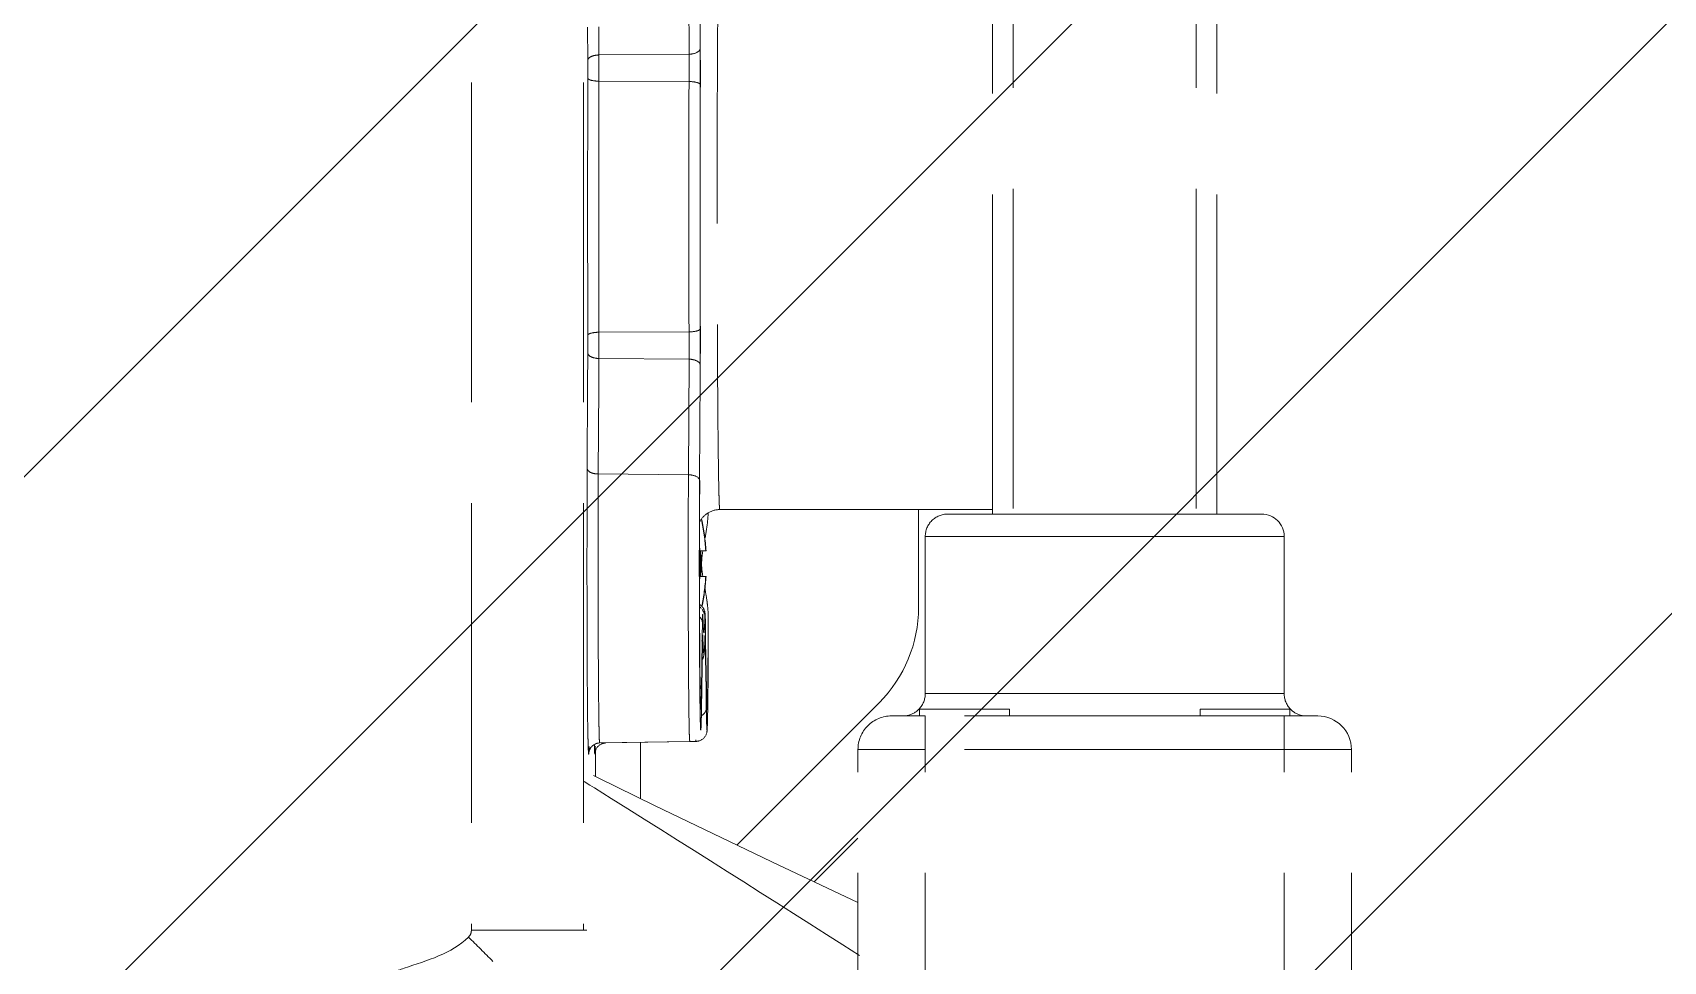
# Model space of a CAD drawing. Header units: inches. Extents: x 258415 to 640093, y 441672 to 945769.
# Drawn here: x 312217.3 to 312290, y 467794.2 to 467835.6 of the extents above; entities that cross this region are included whole.
import ezdxf

# ---------------------------------------------------------------- set-up
doc = ezdxf.new("R2010")
doc.units = ezdxf.units.IN
doc.header["$MEASUREMENT"] = 0
doc.linetypes.add('AM_DIN_F_W050', pattern=[6.25, 4.75, -1.5])
for name, color, linetype in [('CQ SANITARY WARES', 212, 'Continuous'), ('CQ Wall plan', 3, 'Continuous'), ('CQ_callout', 34, 'Continuous'), ('SANITARY WARES', 212, 'Continuous'), ('xref grd floor$2$CQ Wall hatch_CHB', 8, 'Continuous')]:
    doc.layers.add(name, color=color, linetype=linetype)
doc.styles.get("Standard").update_dxf_attribs({"font": 'arial.ttf'})
doc.dimstyles.get("Standard").update_dxf_attribs({"dimtxt": 0.18, "dimasz": 0.18, "dimexe": 0.18, "dimexo": 0.0625, "dimgap": 0.09, "dimtad": 0, "dimtih": 1, "dimtoh": 1, "dimdec": 4, "dimzin": 0, "dimdsep": 46, "dimtxsty": 'Standard', "dimcen": 0.09, "dimadec": 0, "dimazin": 0, "dimtfac": 1, "dimtdec": 4, "dimtofl": 0, "dimtmove": 0, "dimatfit": 3, "dimfxl": 1, "dimtolj": 1, "dimtzin": 0, "dimarcsym": 0})

# ---------------------------------------------------------------- blocks, each defined once
blk = doc.blocks.new('ff-12 wall plan')
at = {"layer": 'xref grd floor$2$CQ Wall hatch_CHB'}
h = blk.add_hatch(dxfattribs=at)
h.set_pattern_fill('ANSI31,_O', color=8, scale=150)
h.set_pattern_definition([(45, (0, 0), (-13.25825215, 13.25825215), [])])
h.paths.add_polyline_path([(310981.989, 467914.111), (311282.489, 467914.111), (311282.489, 467714.094), (310981.989, 467714.094)])
h.paths.add_polyline_path([(312135.007, 467914.094), (312435.436, 467914.094), (312435.436, 467714.094), (312135.007, 467714.094)])
blk = doc.blocks.new('tece profil_9300080 top')
at = {"layer": 'SANITARY WARES', "color": 8, "linetype": 'AM_DIN_F_W050', "lineweight": 0, "ltscale": 3}
for p, q in [((334464.821, 481311.474), (334464.821, 481272.974)), ((334467.821, 481311.474), (334467.821, 481272.974)), ((334483.821, 481311.474), (334483.821, 481272.974)), ((334486.821, 481311.474), (334486.821, 481272.974)), ((334498.914, 481281.017), (334499.057, 481281.016)), ((334499.057, 481205.736), (334499.057, 481281.016)), ((334499.057, 481281.016), (334502.057, 481281.016)), ((334502.057, 481281.016), (334504.056, 481281.016)), ((334504.056, 481205.736), (334504.056, 481281.016)), ((334488.773, 481278.87), (334486.821, 481276.918)), ((334492.225, 481277.231), (334487.395, 481272.4)), ((334496.515, 481272.645), (334496.515, 481275.164)), ((334498.405, 481274.231), (334498.611, 481274.129)), ((334498.515, 481273.092), (334498.515, 481274.176)), ((334498.768, 481274.553), (334498.563, 481274.682)), ((334499.024, 481274.393), (334498.768, 481274.553)), ((334464.821, 481272.974), (334467.821, 481272.974)), ((334467.821, 481272.974), (334483.821, 481272.974)), ((334467.821, 481272.974), (334467.821, 481271.474)), ((334483.821, 481272.974), (334486.821, 481272.974)), ((334483.821, 481272.974), (334483.821, 481271.474)), ((334498.059, 481272.678), (334494.319, 481272.612)), ((334498.337, 481272.677), (334494.319, 481272.607)), ((334498.337, 481272.677), (334498.337, 481272.677)), ((334498.515, 481273.005), (334498.515, 481273.092)), ((334498.54, 481273.084), (334498.54, 481273.091)), ((334487.395, 481272.4), (334485.878, 481270.884)), ((334494.319, 481272.612), (334494.042, 481272.607)), ((334494.042, 481272.607), (334494.042, 481272.607)), ((334494.319, 481272.607), (334494.319, 481272.607)), ((334466.321, 481271.474), (334467.821, 481271.474)), ((334467.571, 481271.474), (334467.571, 481271.174)), ((334471.571, 481271.174), (334467.571, 481271.174)), ((334467.821, 481271.474), (334483.821, 481271.474)), ((334471.571, 481271.474), (334471.571, 481271.174)), ((334480.071, 481271.474), (334480.071, 481271.174)), ((334484.071, 481271.174), (334480.071, 481271.174)), ((334483.821, 481271.474), (334485.321, 481271.474)), ((334484.071, 481271.474), (334484.071, 481271.174)), ((334467.821, 481270.475), (334467.821, 481263.475)), ((334475.821, 481270.474), (334467.821, 481270.475)), ((334483.821, 481270.475), (334475.821, 481270.474)), ((334483.821, 481270.475), (334483.821, 481263.475)), ((334493.565, 481270.953), (334493.566, 481270.934)), ((334493.566, 481270.934), (334493.567, 481270.912)), ((334493.583, 481271.113), (334493.595, 481270.308)), ((334493.784, 481270.315), (334493.796, 481271.112)), ((334493.796, 481271.12), (334493.796, 481271.112)), ((334493.842, 481270.987), (334493.843, 481270.967)), ((334493.498, 481270.071), (334493.498, 481270.163)), ((334493.498, 481268.146), (334493.498, 481270.071)), ((334493.505, 481270.084), (334493.504, 481270.071)), ((334493.508, 481270.274), (334493.508, 481270.322)), ((334493.508, 481270.279), (334493.508, 481270.279)), ((334493.508, 481270.279), (334493.508, 481270.274)), ((334493.579, 481270.315), (334493.579, 481270.275)), ((334493.579, 481270.315), (334493.579, 481270.308)), ((334493.579, 481270.275), (334493.612, 481268.144)), ((334493.595, 481270.308), (334493.628, 481268.139)), ((334493.751, 481268.139), (334493.784, 481270.315)), ((334493.767, 481268.146), (334493.8, 481270.314)), ((334493.868, 481269.339), (334493.864, 481269.703)), ((334493.502, 481268.166), (334493.504, 481268.471)), ((334494.38, 481268.455), (334494.382, 481267.976)), ((334493.498, 481267.913), (334493.498, 481268.146)), ((334493.498, 481267.669), (334493.498, 481267.913)), ((334493.498, 481267.334), (334493.498, 481267.669)), ((334493.499, 481267.347), (334493.5, 481267.692)), ((334493.5, 481267.692), (334493.501, 481267.937)), ((334493.501, 481267.937), (334493.502, 481268.166)), ((334493.612, 481268.144), (334493.614, 481267.955)), ((334493.614, 481267.955), (334493.615, 481267.912)), ((334493.615, 481267.912), (334493.619, 481267.668)), ((334493.619, 481267.668), (334493.624, 481267.341)), ((334493.641, 481267.926), (334493.642, 481267.955)), ((334493.642, 481267.955), (334493.642, 481267.94)), ((334493.75, 481268.112), (334493.751, 481268.139)), ((334493.751, 481268.146), (334493.751, 481268.139)), ((334493.755, 481267.341), (334493.763, 481267.915)), ((334493.763, 481267.915), (334493.767, 481268.146)), ((334493.876, 481268.155), (334493.877, 481267.938)), ((334493.498, 481267.069), (334493.499, 481267.347)), ((334493.498, 481267.069), (334493.498, 481267.334)), ((334493.624, 481267.341), (334493.624, 481267.334)), ((334493.734, 481267.083), (334493.734, 481267.053)), ((334493.734, 481267.053), (334493.735, 481267.038)), ((334484.121, 481266.641), (334484.121, 481262.276)), ((334498.405, 481266.193), (334498.405, 481266.331)), ((334498.406, 481265.691), (334498.405, 481266.193)), ((334498.901, 481265.691), (334498.901, 481266.285)), ((334493.606, 481265.255), (334493.593, 481265.255)), ((334493.606, 481265.255), (334493.869, 481265.255)), ((334493.884, 481265.254), (334493.871, 481265.254)), ((334493.884, 481265.265), (334493.884, 481265.254)), ((334493.884, 481265.254), (334493.884, 481265.254)), ((334493.606, 481264.117), (334493.593, 481264.117)), ((334493.869, 481264.117), (334493.606, 481264.117)), ((334493.884, 481264.116), (334493.871, 481264.116)), ((334493.884, 481264.116), (334493.884, 481264.105)), ((334493.884, 481264.116), (334493.884, 481264.116)), ((334498.406, 481263.68), (334498.406, 481264.299)), ((334498.901, 481263.679), (334498.902, 481264.273)), ((334467.821, 481263.475), (334475.821, 481263.474)), ((334475.821, 481263.474), (334483.821, 481263.475)), ((334468.821, 481262.475), (334469.096, 481262.475)), ((334468.851, 481262.475), (334468.821, 481262.475)), ((334470.821, 481262.475), (334468.851, 481262.475)), ((334469.096, 481262.475), (334470.721, 481262.475)), ((334470.721, 481262.475), (334470.821, 481262.475)), ((334470.821, 481262.475), (334470.821, 481210.474)), ((334470.821, 481262.475), (334475.821, 481262.474)), ((334470.871, 481262.475), (334470.821, 481262.475)), ((334475.821, 481262.474), (334470.871, 481262.475)), ((334471.741, 481210.474), (334471.741, 481262.474)), ((334471.741, 481210.474), (334471.741, 481262.474)), ((334475.821, 481262.474), (334480.821, 481262.475)), ((334480.77, 481262.475), (334475.821, 481262.474)), ((334479.901, 481210.474), (334479.901, 481262.474)), ((334479.901, 481210.474), (334479.901, 481262.474)), ((334480.821, 481262.475), (334480.77, 481262.475)), ((334480.821, 481262.475), (334480.821, 481210.474)), ((334480.821, 481262.475), (334480.921, 481262.475)), ((334480.921, 481262.475), (334480.821, 481262.475)), ((334480.921, 481262.475), (334482.82, 481262.475)), ((334482.821, 481262.475), (334480.921, 481262.475)), ((334482.791, 481262.475), (334482.821, 481262.475)), ((334493.89, 481262.592), (334493.89, 481262.431)), ((334492.981, 481262.276), (334480.821, 481262.276)), ((334498.898, 481261.923), (334498.899, 481262.284)), ((334493.877, 481261.435), (334493.875, 481260.974)), ((334493.878, 481261.543), (334493.877, 481261.435)), ((334493.877, 481261.435), (334493.877, 481261.438)), ((334493.886, 481261.419), (334493.884, 481260.974)), ((334493.884, 481260.974), (334493.86, 481256.284)), ((334494.379, 481260.724), (334494.353, 481255.574)), ((334494.38, 481260.925), (334494.379, 481260.724)), ((334498.397, 481260.689), (334494.379, 481260.724)), ((334498.377, 481256.787), (334498.397, 481260.689)), ((334498.874, 481256.784), (334498.892, 481260.439)), ((334498.371, 481255.539), (334498.377, 481256.787)), ((334498.866, 481255.289), (334498.874, 481256.784)), ((334493.86, 481256.284), (334493.858, 481255.824)), ((334498.371, 481255.539), (334494.353, 481255.574)), ((334493.848, 481254.212), (334493.849, 481253.965)), ((334493.856, 481254.217), (334493.857, 481253.971)), ((334498.37, 481254.372), (334494.352, 481254.353)), ((334493.849, 481243.586), (334493.848, 481243.338)), ((334493.857, 481243.58), (334493.856, 481243.334)), ((334498.37, 481243.178), (334494.352, 481243.197)), ((334498.874, 481240.766), (334498.866, 481242.262)), ((334493.858, 481241.727), (334493.86, 481241.266)), ((334498.371, 481242.012), (334494.353, 481241.977)), ((334494.353, 481241.977), (334494.379, 481236.826)), ((334498.377, 481240.764), (334498.371, 481242.012)), ((334493.86, 481241.266), (334493.884, 481236.576))]:
    blk.add_line(p, q, dxfattribs=at)
for points in [[(334486.821, 481279.79), (334490.666, 481277.979), (334495.895, 481275.47), (334498.405, 481274.231)], [(334493.508, 481270.279), (334493.507, 481270.232), (334493.506, 481270.168), (334493.505, 481270.118), (334493.505, 481270.084)]]:
    blk.add_lwpolyline(points, dxfattribs=at)
for centre, radius, start, end in [((335809.101, 483362.083), 2464.701, 237.553258, 237.878075), ((334793.952, 481572.96), 411.113, 224.96971, 225.18389), ((334466.321, 481272.974), 1.5, 180, 270), ((334485.321, 481272.974), 1.5, 270, 0), ((334466.821, 481270.475), 1, 54, 90), ((334466.821, 481270.475), 1, 42.95394, 54), ((334484.821, 481270.475), 1, 126, 137.04606), ((334484.821, 481270.475), 1, 90, 126), ((334561.708, 481270.125), 68.197, 178.77583, 179.197), ((334493.955, 481271.111), 0.372, 169.0066, 179.63421), ((334466.821, 481270.475), 1, 0, 42.95394), ((334484.821, 481270.475), 1, 137.04606, 180), ((334490.121, 481266.641), 6, 135, 180), ((334663.832, 481268.613), 170.332, 179.14441, 179.42519), ((334696.716, 481268.264), 203.219, 179.30604, 179.43188), ((334631.995, 481269.05), 138.492, 179.15979, 179.3071), ((334626.94, 481268.305), 133.433, 179.05046, 179.4258), ((334419.388, 481269.203), 74.199, 0.859, 1.04531), ((334487.64, 481270.229), 5.867, 358.46262, 359.06571), ((334475.046, 481270.443), 18.462, 359.03944, 359.47367), ((334344.708, 481268.131), 149.165, 0.60362, 0.81343), ((334803.796, 481266.563), 310.298, 179.43129, 179.64771), ((334032.196, 481265.519), 461.688, 0.17594, 0.47415), ((334489.85, 481268.055), 3.793, 357.91286, 358.25249), ((334531.899, 481266.786), 38.275, 177.96127, 178.24952), ((334491.761, 481267.512), 1.952, 4.96957, 5.35777), ((334491.321, 481267.474), 2.394, 4.67131, 4.97186), ((334461.757, 481266.977), 31.994, 1.72303, 2.21722), ((334490.991, 481268.019), 2.756, 357.57777, 358.1271), ((334488.992, 481268.086), 4.757, 358.10531, 358.35192), ((334471.955, 481268.471), 21.798, 358.91401, 359.14694), ((334497.365, 481267.07), 3.868, 180.00224, 180.69405), ((334487.545, 481267.24), 6.101, 358.06998, 358.24308), ((333818.223, 481264.773), 675.661, 0.041175, 0.1848), ((333795.999, 481264.728), 697.886, 0.043238, 0.181293), ((333703.823, 481264.752), 790.07, 0.036721, 0.159452), ((333610.182, 481264.685), 884.206, 359.855345, 0.146899), ((334500.816, 481267.346), 7.331, 186.34738, 187.78341), ((334502.746, 481264.684), 9.171, 167.98982, 176.43314), ((334502.759, 481264.684), 9.171, 168.04761, 176.43326), ((334494.134, 481266.938), 0.498, 210.23848, 224.25493), ((334494.14, 481266.944), 0.506, 224.2907, 239.09455), ((334494.237, 481266.936), 0.494, 210.03226, 224.11196), ((334503.012, 481264.685), 9.159, 175.27973, 176.43887), ((334502.73, 481264.686), 8.919, 176.34293, 183.65707), ((334502.769, 481264.686), 8.919, 176.34293, 183.65707), ((334502.748, 481264.688), 9.173, 183.5679, 192.49905), ((334502.761, 481264.688), 9.172, 183.5677, 192.40511), ((334503.012, 481264.685), 9.159, 183.56113, 184.72534), ((333797.053, 481264.64), 696.831, 359.817364, 359.956607), ((333821.2, 481264.591), 672.684, 359.815585, 359.951126), ((334468.821, 481263.475), 1, 180, 270), ((334482.821, 481263.475), 1, 270, 0), ((333754.605, 481264.37), 743.801, 359.716441, 359.946784), ((333762.021, 481264.317), 732.367, 359.734659, 359.854108), ((333782.978, 481264.027), 715.923, 359.712888, 359.831639), ((334826.048, 481254.791), 332.2, 179.86964, 180.0059), ((334697.19, 481254.828), 203.334, 179.71936, 180.01787), ((334658.158, 481254.786), 163.807, 179.72449, 180.15141), ((334654.721, 481254.786), 156.352, 179.72424, 180.15166), ((334603.403, 481254.786), 104.539, 179.72424, 180.15166), ((334722.883, 481254.779), 229.027, 180.00355, 180.14057), ((332150.21, 481248.775), 2348.663, 359.860126, 0.139874), ((332368.071, 481248.775), 2125.784, 359.860121, 0.139879), ((332260.093, 481248.775), 2233.77, 359.866737, 0.133265), ((332209.529, 481248.775), 2284.83, 359.860123, 0.139877), ((332205.679, 481248.775), 2292.698, 359.860124, 0.139876), ((334722.889, 481242.772), 229.034, 179.85946, 179.99624), ((334658.058, 481242.764), 163.707, 179.84845, 180.27564), ((334654.729, 481242.764), 156.36, 179.84835, 180.27575), ((334603.407, 481242.765), 104.542, 179.84835, 180.27575), ((334826.153, 481242.76), 332.305, 179.99372, 180.12994), ((334711.86, 481242.756), 218.005, 179.99191, 180.27059)]:
    blk.add_arc(centre, radius, start, end, dxfattribs=at)
for points, knots in [([(334508.089, 481283.129), (334507.754, 481282.968), (334506.423, 481282.467), (334504.936, 481282.079), (334504.186, 481281.328)], [0, 0, 0, 0, 0.259427, 1, 1, 1, 1]), ([(334504.056, 481281.016), (334504.056, 481281.074), (334504.068, 481281.194), (334504.145, 481281.288), (334504.186, 481281.328)], [0, 0, 0, 0, 0.499999, 1, 1, 1, 1]), ([(334498.059, 481272.678), (334498.133, 481272.679), (334498.353, 481272.73), (334498.526, 481272.938), (334498.54, 481273.084)], [0, 0, 0, 0, 0.335005, 1, 1, 1, 1]), ([(334498.06, 481272.677), (334498.06, 481272.677), (334498.059, 481272.677), (334498.059, 481272.677), (334498.059, 481272.677)], [0, 0, 0, 0, 0.576331, 1, 1, 1, 1]), ([(334498.336, 481272.677), (334498.477, 481272.679), (334498.703, 481272.795), (334498.804, 481273.002), (334498.817, 481273.082)], [0, 0, 0, 0, 0.634873, 1, 1, 1, 1]), ([(334498.405, 481266.331), (334498.404, 481266.765), (334498.402, 481267.605), (334498.397, 481268.81), (334498.39, 481269.896), (334498.382, 481270.831), (334498.374, 481271.503), (334498.366, 481271.944), (334498.362, 481272.2), (334498.353, 481272.395), (334498.355, 481272.55), (334498.336, 481272.616), (334498.346, 481272.677), (334498.337, 481272.677)], [0, 0, 0, 0, 0.205222, 0.396981, 0.569734, 0.718466, 0.838859, 0.887319, 0.927443, 0.958969, 0.981659, 0.995341, 1, 1, 1, 1]), ([(334498.574, 481272.744), (334498.57, 481272.888), (334498.555, 481273.439), (334498.532, 481272.94), (334498.529, 481272.821)], [0, 0, 0, 0, 0.548735, 1, 1, 1, 1]), ([(334498.859, 481272.408), (334498.857, 481272.503), (334498.852, 481272.672), (334498.849, 481272.888), (334498.837, 481273.05), (334498.842, 481273.125), (334498.823, 481273.193), (334498.818, 481273.082), (334498.812, 481273.006), (334498.809, 481272.893), (334498.807, 481272.833)], [0, 0, 0, 0, 0.255432, 0.453579, 0.592784, 0.671936, 0.691255, 0.734115, 0.837216, 1, 1, 1, 1]), ([(334493.519, 481271.156), (334493.524, 481271.473), (334493.552, 481272.756), (334493.578, 481271.445), (334493.583, 481271.113)], [0, 0, 0, 0, 0.488942, 1, 1, 1, 1]), ([(334493.545, 481272.108), (334493.542, 481272.079), (334493.535, 481271.903), (334493.529, 481271.728), (334493.526, 481271.582)], [0, 0, 0, 0, 0.167546, 1, 1, 1, 1]), ([(334493.884, 481272.579), (334493.735, 481272.528), (334493.566, 481272.348), (334493.55, 481272.149), (334493.545, 481272.108)], [0, 0, 0, 0, 0.791111, 1, 1, 1, 1]), ([(334493.796, 481271.112), (334493.798, 481271.237), (334493.8, 481271.461), (334493.811, 481271.736), (334493.808, 481271.961), (334493.827, 481272.033), (334493.821, 481272.109), (334493.837, 481272.097), (334493.831, 481272.067), (334493.84, 481272.021), (334493.841, 481271.949), (334493.847, 481271.81), (334493.852, 481271.58), (334493.859, 481271.241), (334493.867, 481270.63), (334493.881, 481269.191), (334493.887, 481267.893), (334493.89, 481266.951)], [0, 0, 0, 0, 0.060593, 0.107576, 0.140199, 0.1581, 0.161484, 0.162205, 0.166404, 0.174309, 0.185921, 0.201215, 0.242612, 0.297986, 0.366656, 0.540304, 1, 1, 1, 1]), ([(334494.042, 481272.607), (334494.048, 481272.607), (334494.043, 481272.568), (334494.05, 481272.552), (334494.051, 481272.534)], [0, 0, 0, 0, 0.254994, 1, 1, 1, 1]), ([(334494.319, 481272.606), (334494.325, 481272.606), (334494.321, 481272.569), (334494.332, 481272.528), (334494.333, 481272.432), (334494.339, 481272.312), (334494.342, 481272.152), (334494.349, 481271.876), (334494.356, 481271.449), (334494.363, 481270.848), (334494.37, 481270.136), (334494.376, 481269.326), (334494.379, 481268.755), (334494.38, 481268.455)], [0, 0, 0, 0, 0.004443, 0.017357, 0.038779, 0.068646, 0.106798, 0.153058, 0.269111, 0.41467, 0.587165, 0.783443, 1, 1, 1, 1]), ([(334498.901, 481266.285), (334498.9, 481266.926), (334498.893, 481268.967), (334498.885, 481271.008), (334498.859, 481272.408)], [0, 0, 0, 0, 0.313902, 1, 1, 1, 1]), ([(334493.538, 481271.04), (334493.54, 481271.088), (334493.558, 481271.308), (334493.563, 481271.03), (334493.565, 481270.953)], [0, 0, 0, 0, 0.383935, 1, 1, 1, 1]), ([(334493.8, 481270.314), (334493.802, 481270.487), (334493.805, 481270.718), (334493.815, 481270.989), (334493.817, 481271.095), (334493.823, 481271.155), (334493.823, 481271.173), (334493.829, 481271.189), (334493.835, 481271.146), (334493.837, 481271.101), (334493.84, 481271.028), (334493.842, 481270.987)], [0, 0, 0, 0, 0.484079, 0.647513, 0.755826, 0.789115, 0.808445, 0.814112, 0.823536, 0.884009, 1, 1, 1, 1]), ([(334493.525, 481270.517), (334493.526, 481270.572), (334493.53, 481270.746), (334493.534, 481270.921), (334493.538, 481271.04)], [0, 0, 0, 0, 0.315682, 1, 1, 1, 1]), ([(334493.579, 481270.308), (334493.577, 481270.406), (334493.572, 481270.671), (334493.57, 481270.936), (334493.558, 481271.102)], [0, 0, 0, 0, 0.371094, 1, 1, 1, 1]), ([(334493.567, 481270.912), (334493.567, 481270.887), (334493.571, 481270.768), (334493.573, 481270.65), (334493.575, 481270.556)], [0, 0, 0, 0, 0.212941, 1, 1, 1, 1]), ([(334493.857, 481270.249), (334493.856, 481270.357), (334493.849, 481270.643), (334493.85, 481270.93), (334493.836, 481271.107)], [0, 0, 0, 0, 0.37934, 1, 1, 1, 1]), ([(334493.843, 481270.967), (334493.844, 481270.926), (334493.85, 481270.71), (334493.854, 481270.494), (334493.856, 481270.319)], [0, 0, 0, 0, 0.189898, 1, 1, 1, 1]), ([(334493.498, 481270.163), (334493.498, 481270.135), (334493.499, 481270.084), (334493.499, 481270.054), (334493.502, 481270.024), (334493.506, 481270.049), (334493.504, 481270.058), (334493.505, 481270.072)], [0, 0, 0, 0, 0.469383, 0.714949, 0.750175, 0.775066, 1, 1, 1, 1]), ([(334493.856, 481270.319), (334493.858, 481270.175), (334493.868, 481269.453), (334493.873, 481268.732), (334493.876, 481268.155)], [0, 0, 0, 0, 0.200569, 1, 1, 1, 1]), ([(334493.642, 481267.94), (334493.645, 481268.04), (334493.652, 481268.217), (334493.657, 481268.438), (334493.678, 481268.596), (334493.671, 481268.663), (334493.691, 481268.702), (334493.698, 481268.676), (334493.701, 481268.651), (334493.707, 481268.598), (334493.712, 481268.53), (334493.72, 481268.4), (334493.724, 481268.293), (334493.727, 481268.215)], [0, 0, 0, 0, 0.241497, 0.423041, 0.543804, 0.603286, 0.61091, 0.621048, 0.646026, 0.686295, 0.741908, 0.812796, 1, 1, 1, 1]), ([(334493.67, 481268.596), (334493.668, 481268.567), (334493.658, 481268.417), (334493.653, 481268.268), (334493.648, 481268.148)], [0, 0, 0, 0, 0.195854, 1, 1, 1, 1]), ([(334493.76, 481268.955), (334493.728, 481268.907), (334493.688, 481268.791), (334493.676, 481268.672), (334493.671, 481268.61)], [0, 0, 0, 0, 0.480034, 1, 1, 1, 1]), ([(334493.628, 481268.139), (334493.628, 481268.099), (334493.63, 481268.033), (334493.63, 481267.931), (334493.636, 481267.903), (334493.633, 481267.857), (334493.637, 481267.861)], [0, 0, 0, 0, 0.43783, 0.754418, 0.942716, 1, 1, 1, 1]), ([(334493.637, 481267.861), (334493.638, 481267.862), (334493.638, 481267.883), (334493.64, 481267.9), (334493.641, 481267.917)], [0, 0, 0, 0, 0.080128, 1, 1, 1, 1]), ([(334493.64, 481267.913), (334493.64, 481267.913), (334493.64, 481267.922), (334493.641, 481267.922), (334493.641, 481267.926)], [0, 0, 0, 0, 0.054218, 1, 1, 1, 1]), ([(334493.644, 481267.053), (334493.646, 481267.126), (334493.654, 481267.34), (334493.661, 481267.554), (334493.674, 481267.695)], [0, 0, 0, 0, 0.341661, 1, 1, 1, 1]), ([(334493.674, 481267.695), (334493.676, 481267.722), (334493.689, 481267.83), (334493.702, 481267.722), (334493.704, 481267.694)], [0, 0, 0, 0, 0.499745, 1, 1, 1, 1]), ([(334493.735, 481267.038), (334493.732, 481267.115), (334493.724, 481267.324), (334493.72, 481267.533), (334493.705, 481267.663)], [0, 0, 0, 0, 0.37125, 1, 1, 1, 1]), ([(334493.707, 481267.669), (334493.708, 481267.652), (334493.714, 481267.568), (334493.718, 481267.484), (334493.721, 481267.416)], [0, 0, 0, 0, 0.195453, 1, 1, 1, 1]), ([(334493.737, 481267.939), (334493.737, 481267.914), (334493.738, 481267.823), (334493.745, 481267.889), (334493.745, 481267.902)], [0, 0, 0, 0, 0.658195, 1, 1, 1, 1]), ([(334493.745, 481267.914), (334493.745, 481267.913), (334493.756, 481268.009), (334493.748, 481268.011), (334493.749, 481268.058)], [0, 0, 0, 0, 0.021108, 1, 1, 1, 1]), ([(334493.747, 481267.949), (334493.747, 481267.96), (334493.749, 481268.014), (334493.75, 481268.069), (334493.75, 481268.112)], [0, 0, 0, 0, 0.204088, 1, 1, 1, 1]), ([(334493.877, 481267.938), (334493.878, 481267.859), (334493.879, 481267.53), (334493.88, 481267.201), (334493.881, 481266.952)], [0, 0, 0, 0, 0.24236, 1, 1, 1, 1]), ([(334493.624, 481267.341), (334493.625, 481267.261), (334493.62, 481267.11), (334493.64, 481267.036), (334493.631, 481266.935), (334493.645, 481266.953), (334493.637, 481266.986), (334493.643, 481267.015), (334493.643, 481267.035)], [0, 0, 0, 0, 0.48635, 0.757674, 0.808906, 0.81701, 0.880521, 1, 1, 1, 1]), ([(334493.624, 481267.334), (334493.625, 481267.227), (334493.625, 481267.013), (334493.648, 481266.784), (334493.705, 481266.687)], [0, 0, 0, 0, 0.487297, 1, 1, 1, 1]), ([(334493.721, 481267.416), (334493.722, 481267.392), (334493.727, 481267.281), (334493.731, 481267.17), (334493.734, 481267.083)], [0, 0, 0, 0, 0.220072, 1, 1, 1, 1]), ([(334493.734, 481267.053), (334493.736, 481267.018), (334493.728, 481266.988), (334493.744, 481266.932), (334493.746, 481267.029), (334493.752, 481267.107), (334493.753, 481267.259), (334493.755, 481267.341)], [0, 0, 0, 0, 0.204434, 0.220914, 0.263906, 0.52215, 1, 1, 1, 1]), ([(334493.893, 481264.115), (334493.892, 481263.732), (334493.892, 481263.224), (334493.89, 481262.717), (334493.89, 481262.592)], [0, 0, 0, 0, 0.753856, 1, 1, 1, 1]), ([(334492.981, 481262.276), (334493.173, 481262.276), (334493.554, 481262.389), (334493.811, 481262.689), (334493.887, 481262.854)], [0, 0, 0, 0, 0.513298, 1, 1, 1, 1]), ([(334493.064, 481258.321), (334493.062, 481258.618), (334493.056, 481259.178), (334493.047, 481259.964), (334493.038, 481260.643), (334493.029, 481261.138), (334493.021, 481261.476), (334493.016, 481261.684), (334493.01, 481261.86), (334493.005, 481262.006), (334492.999, 481262.119), (334492.994, 481262.193), (334492.99, 481262.236), (334492.987, 481262.258), (334492.985, 481262.268), (334492.983, 481262.276), (334492.981, 481262.276)], [0, 0, 0, 0, 0.224823, 0.424273, 0.596425, 0.73962, 0.799915, 0.852477, 0.897178, 0.933913, 0.962591, 0.983154, 0.990381, 0.99557, 0.998738, 1, 1, 1, 1]), ([(334493.877, 481261.438), (334493.878, 481261.517), (334493.879, 481261.847), (334493.88, 481262.176), (334493.881, 481262.426)], [0, 0, 0, 0, 0.242051, 1, 1, 1, 1]), ([(334493.881, 481262.418), (334493.881, 481262.344), (334493.88, 481262.052), (334493.879, 481261.76), (334493.878, 481261.543)], [0, 0, 0, 0, 0.256443, 1, 1, 1, 1]), ([(334493.89, 481262.431), (334493.889, 481262.345), (334493.888, 481262.007), (334493.887, 481261.67), (334493.886, 481261.419)], [0, 0, 0, 0, 0.25544, 1, 1, 1, 1]), ([(334494.379, 481260.724), (334494.316, 481260.725), (334494.139, 481260.739), (334493.886, 481260.847), (334493.884, 481260.974)], [0, 0, 0, 0, 0.331425, 1, 1, 1, 1]), ([(334498.892, 481260.439), (334498.891, 481260.473), (334498.84, 481260.576), (334498.652, 481260.665), (334498.49, 481260.689), (334498.397, 481260.689)], [0, 0, 0, 0, 0.172154, 0.532066, 1, 1, 1, 1]), ([(334492.981, 481235.276), (334492.984, 481235.276), (334492.986, 481235.294), (334492.991, 481235.316), (334492.995, 481235.365), (334492.999, 481235.428), (334493.003, 481235.51), (334493.009, 481235.655), (334493.016, 481235.881), (334493.024, 481236.203), (334493.032, 481236.594), (334493.04, 481237.052), (334493.047, 481237.572), (334493.054, 481238.154), (334493.063, 481239.041), (334493.073, 481240.275), (334493.083, 481241.888), (334493.091, 481243.65), (334493.096, 481245.523), (334493.099, 481247.466), (334493.099, 481249.438), (334493.096, 481251.999), (334493.088, 481254.959), (334493.074, 481257.261), (334493.064, 481258.321)], [0, 0, 0, 0, 0.000439, 0.001644, 0.003636, 0.006413, 0.009975, 0.014316, 0.025317, 0.039353, 0.056353, 0.076221, 0.098854, 0.124125, 0.1519, 0.214344, 0.284832, 0.361839, 0.443695, 0.52862, 0.614767, 0.700273, 0.862028, 1, 1, 1, 1]), ([(334494.353, 481255.574), (334494.29, 481255.574), (334494.113, 481255.589), (334493.86, 481255.696), (334493.858, 481255.824)], [0, 0, 0, 0, 0.331425, 1, 1, 1, 1]), ([(334498.866, 481255.289), (334498.866, 481255.323), (334498.814, 481255.425), (334498.626, 481255.514), (334498.464, 481255.538), (334498.371, 481255.539)], [0, 0, 0, 0, 0.172154, 0.532066, 1, 1, 1, 1]), ([(334498.865, 481254.509), (334498.865, 481254.487), (334498.812, 481254.44), (334498.647, 481254.389), (334498.487, 481254.373), (334498.37, 481254.372)], [0, 0, 0, 0, 0.121466, 0.33952, 1, 1, 1, 1]), ([(334494.352, 481254.353), (334494.235, 481254.353), (334494.074, 481254.337), (334493.91, 481254.286), (334493.857, 481254.238), (334493.856, 481254.217)], [0, 0, 0, 0, 0.66048, 0.878534, 1, 1, 1, 1]), ([(334494.352, 481243.197), (334494.235, 481243.198), (334494.074, 481243.214), (334493.91, 481243.265), (334493.857, 481243.312), (334493.856, 481243.334)], [0, 0, 0, 0, 0.660467, 0.878523, 1, 1, 1, 1]), ([(334498.865, 481243.042), (334498.865, 481243.063), (334498.812, 481243.111), (334498.647, 481243.162), (334498.487, 481243.178), (334498.37, 481243.178)], [0, 0, 0, 0, 0.121477, 0.339533, 1, 1, 1, 1]), ([(334498.866, 481242.262), (334498.866, 481242.228), (334498.814, 481242.125), (334498.626, 481242.036), (334498.464, 481242.013), (334498.371, 481242.012)], [0, 0, 0, 0, 0.172144, 0.532056, 1, 1, 1, 1]), ([(334494.353, 481241.977), (334494.29, 481241.976), (334494.113, 481241.962), (334493.86, 481241.854), (334493.858, 481241.727)], [0, 0, 0, 0, 0.331432, 1, 1, 1, 1])]:
    blk.add_open_spline(points, degree=3, knots=knots, dxfattribs=at)
for points in [[(334494.042, 481272.607), (334493.988, 481272.606), (334493.935, 481272.596), (334493.884, 481272.579)], [(334493.797, 481271.467), (334493.696, 481271.406), (334493.612, 481271.297), (334493.59, 481271.182)], [(334493.8, 481270.314), (334493.8, 481270.248), (334493.819, 481270.181), (334493.852, 481270.123)], [(334493.636, 481268.216), (334493.631, 481268.191), (334493.628, 481268.165), (334493.628, 481268.139)], [(334493.782, 481268.139), (334493.753, 481268.077), (334493.737, 481268.008), (334493.737, 481267.939)], [(334494.382, 481267.976), (334494.384, 481267.634), (334494.385, 481267.293), (334494.386, 481266.952)], [(334493.498, 481267.024), (334493.5, 481266.861), (334493.512, 481266.698), (334493.53, 481266.536)], [(334493.644, 481267.053), (334493.644, 481266.938), (334493.694, 481266.816), (334493.772, 481266.732)], [(334493.755, 481267.341), (334493.755, 481267.242), (334493.801, 481267.138), (334493.869, 481267.066)], [(334493.552, 481266.354), (334493.58, 481266.153), (334493.615, 481265.954), (334493.651, 481265.755)], [(334498.406, 481264.299), (334498.406, 481264.763), (334498.406, 481265.227), (334498.406, 481265.691)], [(334498.902, 481264.273), (334498.902, 481264.746), (334498.902, 481265.218), (334498.901, 481265.691)], [(334493.791, 481264.683), (334493.791, 481264.489), (334493.768, 481264.295), (334493.737, 481264.104)], [(334493.738, 481265.268), (334493.768, 481265.075), (334493.792, 481264.879), (334493.791, 481264.683)], [(334493.884, 481264.017), (334493.885, 481264.43), (334493.885, 481264.842), (334493.884, 481265.255)], [(334493.884, 481265.259), (334493.885, 481264.876), (334493.885, 481264.494), (334493.884, 481264.112)], [(334493.893, 481265.258), (334493.893, 481264.877), (334493.893, 481264.496), (334493.893, 481264.115)], [(334493.651, 481263.617), (334493.604, 481263.358), (334493.559, 481263.098), (334493.53, 481262.836)], [(334498.899, 481262.284), (334498.9, 481262.749), (334498.901, 481263.214), (334498.901, 481263.679)], [(334493.53, 481262.836), (334493.515, 481262.702), (334493.504, 481262.567), (334493.5, 481262.433)], [(334493.848, 481254.757), (334493.848, 481254.575), (334493.848, 481254.394), (334493.848, 481254.212)], [(334493.848, 481243.338), (334493.848, 481243.158), (334493.848, 481242.977), (334493.848, 481242.796)]]:
    blk.add_open_spline(points, degree=3, dxfattribs=at)

msp = doc.modelspace()

# ---------------------------------------------------------------- block references
at = {"layer": 'CQ SANITARY WARES', "rotation": 180}
msp.add_blockref('tece profil_9300080 top', (646740.941, 949076.6, 0), dxfattribs=at)
at = {"layer": 'CQ Wall plan'}
msp.add_blockref('ff-12 wall plan', (0, 0), dxfattribs=at)

# ---------------------------------------------------------------- leaders
at = {"layer": 'CQ_callout'}
msp.add_leader([(312046.858, 467797.126), (313194.38, 468067.104), (314046.088, 468067.104)], dimstyle='Standard', override={"dimasz": 10, "dimldrblk": 'Dot', "dimfxl": 0.1, "dimarcsym": 2}, dxfattribs=at)

doc.saveas('drawing.dxf')
